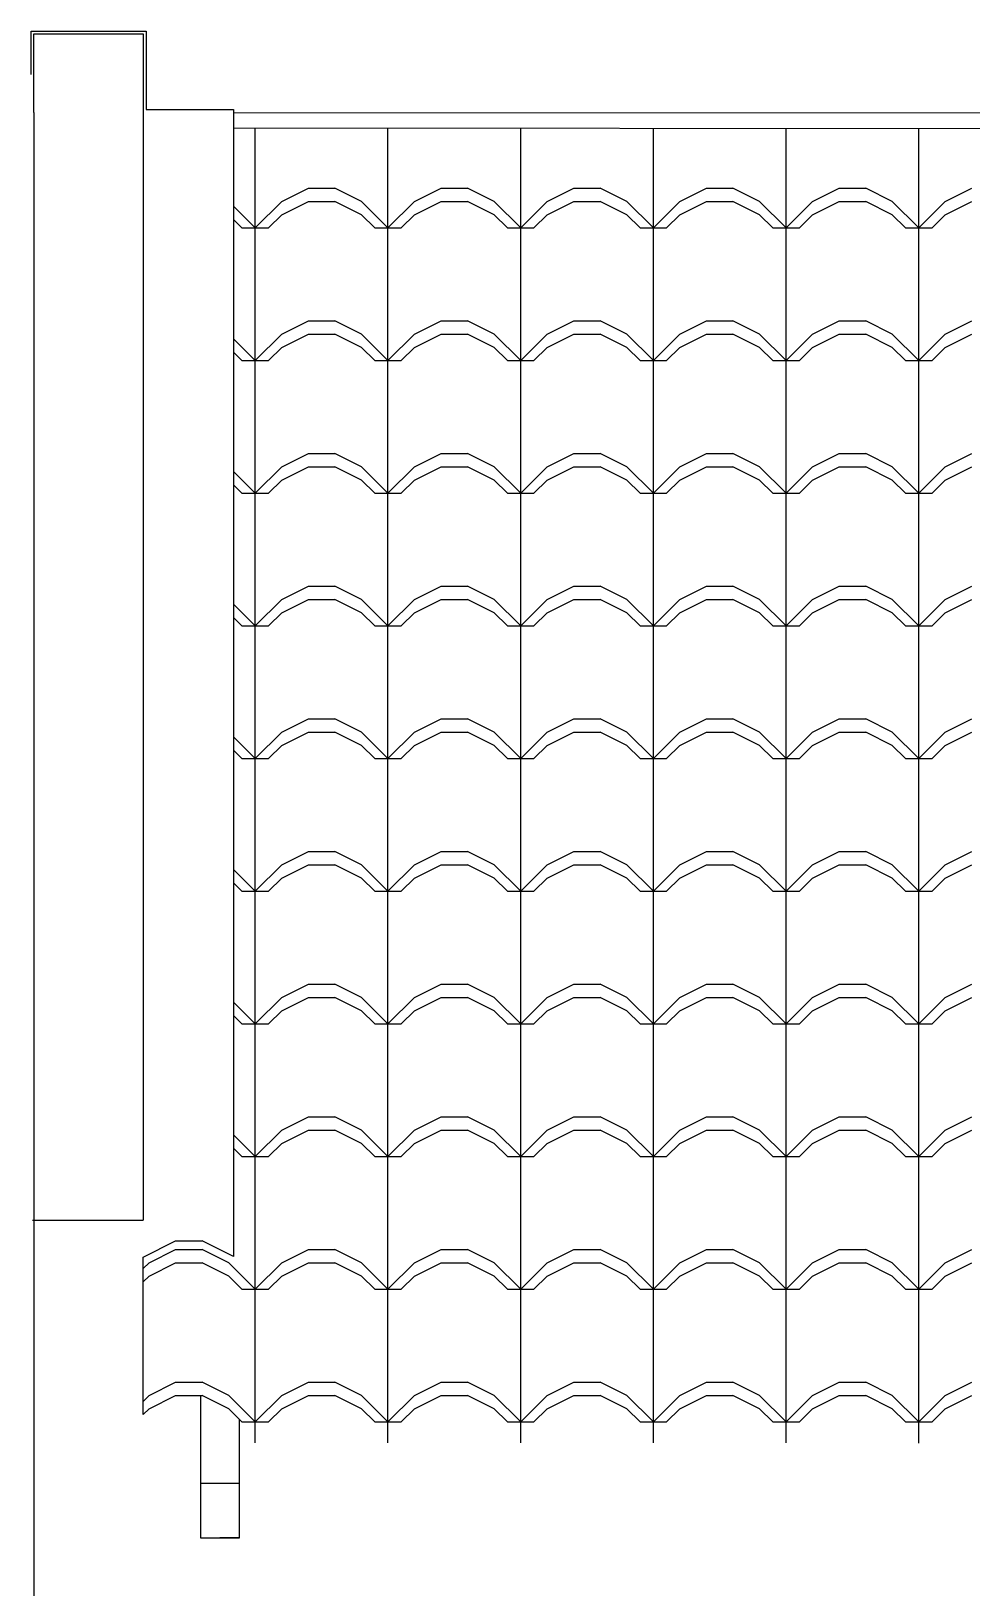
# Model space of a CAD drawing. Extents: x -6702 to 814, y 5971 to 8281.
# Drawn here: x -3406.4 to -3285.9, y 6606.4 to 6805.8 of the extents above; entities that cross this region are included whole.
import ezdxf

# ---------------------------------------------------------------- set-up
doc = ezdxf.new("R2010")
doc.units = 0
doc.header["$LTSCALE"] = 30
doc.header["$MEASUREMENT"] = 0
for name, color, linetype in [('COTA', 1, 'CONTINUOUS'), ('PAREDE', 6, 'CONTINUOUS'), ('REG120-160', 4, 'CONTINUOUS')]:
    doc.layers.add(name, color=color, linetype=linetype)

msp = doc.modelspace()

# ---------------------------------------------------------------- linework, layer by layer
at = {"layer": 'COTA'}
for p, q in [((-3406.054, 6795.406), (-3406.054, 6795.506)), ((-2832.16, 6795.121), (-3380.474, 6795.393)), ((-2832.161, 6793.121), (-3380.474, 6793.393)), ((-3377.698, 6780.622), (-3377.698, 6793.392)), ((-3360.698, 6780.622), (-3360.698, 6793.383)), ((-3343.698, 6780.622), (-3343.698, 6793.375)), ((-3326.698, 6780.622), (-3326.698, 6793.367)), ((-3309.698, 6780.622), (-3309.698, 6793.358)), ((-3292.698, 6780.622), (-3292.698, 6793.35)), ((-3374.298, 6784.022), (-3370.898, 6785.722)), ((-3370.898, 6785.722), (-3367.498, 6785.722)), ((-3364.098, 6784.022), (-3367.498, 6785.722)), ((-3357.298, 6784.022), (-3353.898, 6785.722)), ((-3353.898, 6785.722), (-3350.498, 6785.722)), ((-3347.098, 6784.022), (-3350.498, 6785.722)), ((-3340.298, 6784.022), (-3336.898, 6785.722)), ((-3336.898, 6785.722), (-3333.498, 6785.722)), ((-3330.098, 6784.022), (-3333.498, 6785.722)), ((-3323.298, 6784.022), (-3319.898, 6785.722)), ((-3319.898, 6785.722), (-3316.498, 6785.722)), ((-3313.098, 6784.022), (-3316.498, 6785.722)), ((-3306.298, 6784.022), (-3302.898, 6785.722)), ((-3302.898, 6785.722), (-3299.498, 6785.722)), ((-3296.098, 6784.022), (-3299.498, 6785.722)), ((-3289.298, 6784.022), (-3285.898, 6785.722)), ((-3377.698, 6780.622), (-3380.474, 6783.398)), ((-3377.698, 6780.622), (-3374.298, 6784.022)), ((-3375.998, 6780.622), (-3374.298, 6782.322)), ((-3374.298, 6782.322), (-3370.898, 6784.022)), ((-3370.898, 6784.022), (-3367.498, 6784.022)), ((-3364.098, 6782.322), (-3367.498, 6784.022)), ((-3360.698, 6780.622), (-3364.098, 6784.022)), ((-3362.398, 6780.622), (-3364.098, 6782.322)), ((-3360.698, 6780.622), (-3357.298, 6784.022)), ((-3358.998, 6780.622), (-3357.298, 6782.322)), ((-3357.298, 6782.322), (-3353.898, 6784.022)), ((-3353.898, 6784.022), (-3350.498, 6784.022)), ((-3347.098, 6782.322), (-3350.498, 6784.022)), ((-3343.698, 6780.622), (-3347.098, 6784.022)), ((-3345.398, 6780.622), (-3347.098, 6782.322)), ((-3343.698, 6780.622), (-3340.298, 6784.022)), ((-3341.998, 6780.622), (-3340.298, 6782.322)), ((-3340.298, 6782.322), (-3336.898, 6784.022)), ((-3336.898, 6784.022), (-3333.498, 6784.022)), ((-3330.098, 6782.322), (-3333.498, 6784.022)), ((-3326.698, 6780.622), (-3330.098, 6784.022)), ((-3328.398, 6780.622), (-3330.098, 6782.322)), ((-3326.698, 6780.622), (-3323.298, 6784.022)), ((-3324.998, 6780.622), (-3323.298, 6782.322)), ((-3323.298, 6782.322), (-3319.898, 6784.022)), ((-3319.898, 6784.022), (-3316.498, 6784.022)), ((-3313.098, 6782.322), (-3316.498, 6784.022)), ((-3309.698, 6780.622), (-3313.098, 6784.022)), ((-3311.398, 6780.622), (-3313.098, 6782.322)), ((-3309.698, 6780.622), (-3306.298, 6784.022)), ((-3307.998, 6780.622), (-3306.298, 6782.322)), ((-3306.298, 6782.322), (-3302.898, 6784.022)), ((-3302.898, 6784.022), (-3299.498, 6784.022)), ((-3296.098, 6782.322), (-3299.498, 6784.022)), ((-3292.698, 6780.622), (-3296.098, 6784.022)), ((-3294.398, 6780.622), (-3296.098, 6782.322)), ((-3292.698, 6780.622), (-3289.298, 6784.022)), ((-3290.998, 6780.622), (-3289.298, 6782.322)), ((-3289.298, 6782.322), (-3285.898, 6784.022)), ((-3379.398, 6780.622), (-3380.474, 6781.698)), ((-3379.398, 6780.622), (-3375.998, 6780.622)), ((-3377.698, 6763.622), (-3377.698, 6780.622)), ((-3362.398, 6780.622), (-3358.998, 6780.622)), ((-3360.698, 6763.622), (-3360.698, 6780.622)), ((-3345.398, 6780.622), (-3341.998, 6780.622)), ((-3343.698, 6763.622), (-3343.698, 6780.622)), ((-3328.398, 6780.622), (-3324.998, 6780.622)), ((-3326.698, 6763.622), (-3326.698, 6780.622)), ((-3311.398, 6780.622), (-3307.998, 6780.622)), ((-3309.698, 6763.622), (-3309.698, 6780.622)), ((-3294.398, 6780.622), (-3290.998, 6780.622)), ((-3292.698, 6763.622), (-3292.698, 6780.622)), ((-3374.298, 6767.022), (-3370.898, 6768.722)), ((-3370.898, 6768.722), (-3367.498, 6768.722)), ((-3364.098, 6767.022), (-3367.498, 6768.722)), ((-3357.298, 6767.022), (-3353.898, 6768.722)), ((-3353.898, 6768.722), (-3350.498, 6768.722)), ((-3347.098, 6767.022), (-3350.498, 6768.722)), ((-3340.298, 6767.022), (-3336.898, 6768.722)), ((-3336.898, 6768.722), (-3333.498, 6768.722)), ((-3330.098, 6767.022), (-3333.498, 6768.722)), ((-3323.298, 6767.022), (-3319.898, 6768.722)), ((-3319.898, 6768.722), (-3316.498, 6768.722)), ((-3313.098, 6767.022), (-3316.498, 6768.722)), ((-3306.298, 6767.022), (-3302.898, 6768.722)), ((-3302.898, 6768.722), (-3299.498, 6768.722)), ((-3296.098, 6767.022), (-3299.498, 6768.722)), ((-3289.298, 6767.022), (-3285.898, 6768.722)), ((-3377.698, 6763.622), (-3380.474, 6766.398)), ((-3377.698, 6763.622), (-3374.298, 6767.022)), ((-3374.298, 6765.322), (-3370.898, 6767.022)), ((-3370.898, 6767.022), (-3367.498, 6767.022)), ((-3364.098, 6765.322), (-3367.498, 6767.022)), ((-3360.698, 6763.622), (-3364.098, 6767.022)), ((-3360.698, 6763.622), (-3357.298, 6767.022)), ((-3357.298, 6765.322), (-3353.898, 6767.022)), ((-3353.898, 6767.022), (-3350.498, 6767.022)), ((-3347.098, 6765.322), (-3350.498, 6767.022)), ((-3343.698, 6763.622), (-3347.098, 6767.022)), ((-3343.698, 6763.622), (-3340.298, 6767.022)), ((-3340.298, 6765.322), (-3336.898, 6767.022)), ((-3336.898, 6767.022), (-3333.498, 6767.022)), ((-3330.098, 6765.322), (-3333.498, 6767.022)), ((-3326.698, 6763.622), (-3330.098, 6767.022)), ((-3326.698, 6763.622), (-3323.298, 6767.022)), ((-3323.298, 6765.322), (-3319.898, 6767.022)), ((-3319.898, 6767.022), (-3316.498, 6767.022)), ((-3313.098, 6765.322), (-3316.498, 6767.022)), ((-3309.698, 6763.622), (-3313.098, 6767.022)), ((-3309.698, 6763.622), (-3306.298, 6767.022)), ((-3306.298, 6765.322), (-3302.898, 6767.022)), ((-3302.898, 6767.022), (-3299.498, 6767.022)), ((-3296.098, 6765.322), (-3299.498, 6767.022)), ((-3292.698, 6763.622), (-3296.098, 6767.022)), ((-3292.698, 6763.622), (-3289.298, 6767.022)), ((-3289.298, 6765.322), (-3285.898, 6767.022)), ((-3379.398, 6763.622), (-3380.474, 6764.698)), ((-3375.998, 6763.622), (-3374.298, 6765.322)), ((-3362.398, 6763.622), (-3364.098, 6765.322)), ((-3358.998, 6763.622), (-3357.298, 6765.322)), ((-3345.398, 6763.622), (-3347.098, 6765.322)), ((-3341.998, 6763.622), (-3340.298, 6765.322)), ((-3328.398, 6763.622), (-3330.098, 6765.322)), ((-3324.998, 6763.622), (-3323.298, 6765.322)), ((-3311.398, 6763.622), (-3313.098, 6765.322)), ((-3307.998, 6763.622), (-3306.298, 6765.322)), ((-3294.398, 6763.622), (-3296.098, 6765.322)), ((-3290.998, 6763.622), (-3289.298, 6765.322)), ((-3379.398, 6763.622), (-3375.998, 6763.622)), ((-3377.698, 6746.622), (-3377.698, 6763.622)), ((-3362.398, 6763.622), (-3358.998, 6763.622)), ((-3360.698, 6746.622), (-3360.698, 6763.622)), ((-3345.398, 6763.622), (-3341.998, 6763.622)), ((-3343.698, 6746.622), (-3343.698, 6763.622)), ((-3328.398, 6763.622), (-3324.998, 6763.622)), ((-3326.698, 6746.622), (-3326.698, 6763.622)), ((-3311.398, 6763.622), (-3307.998, 6763.622)), ((-3309.698, 6746.622), (-3309.698, 6763.622)), ((-3294.398, 6763.622), (-3290.998, 6763.622)), ((-3292.698, 6746.622), (-3292.698, 6763.622)), ((-3374.298, 6750.022), (-3370.898, 6751.722)), ((-3370.898, 6751.722), (-3367.498, 6751.722)), ((-3364.098, 6750.022), (-3367.498, 6751.722)), ((-3357.298, 6750.022), (-3353.898, 6751.722)), ((-3353.898, 6751.722), (-3350.498, 6751.722)), ((-3347.098, 6750.022), (-3350.498, 6751.722)), ((-3340.298, 6750.022), (-3336.898, 6751.722)), ((-3336.898, 6751.722), (-3333.498, 6751.722)), ((-3330.098, 6750.022), (-3333.498, 6751.722)), ((-3323.298, 6750.022), (-3319.898, 6751.722)), ((-3319.898, 6751.722), (-3316.498, 6751.722)), ((-3313.098, 6750.022), (-3316.498, 6751.722)), ((-3306.298, 6750.022), (-3302.898, 6751.722)), ((-3302.898, 6751.722), (-3299.498, 6751.722)), ((-3296.098, 6750.022), (-3299.498, 6751.722)), ((-3289.298, 6750.022), (-3285.898, 6751.722)), ((-3377.698, 6746.622), (-3380.474, 6749.398)), ((-3377.698, 6746.622), (-3374.298, 6750.022)), ((-3374.298, 6748.322), (-3370.898, 6750.022)), ((-3370.898, 6750.022), (-3367.498, 6750.022)), ((-3364.098, 6748.322), (-3367.498, 6750.022)), ((-3360.698, 6746.622), (-3364.098, 6750.022)), ((-3360.698, 6746.622), (-3357.298, 6750.022)), ((-3357.298, 6748.322), (-3353.898, 6750.022)), ((-3353.898, 6750.022), (-3350.498, 6750.022)), ((-3347.098, 6748.322), (-3350.498, 6750.022)), ((-3343.698, 6746.622), (-3347.098, 6750.022)), ((-3343.698, 6746.622), (-3340.298, 6750.022)), ((-3340.298, 6748.322), (-3336.898, 6750.022)), ((-3336.898, 6750.022), (-3333.498, 6750.022)), ((-3330.098, 6748.322), (-3333.498, 6750.022)), ((-3326.698, 6746.622), (-3330.098, 6750.022)), ((-3326.698, 6746.622), (-3323.298, 6750.022)), ((-3323.298, 6748.322), (-3319.898, 6750.022)), ((-3319.898, 6750.022), (-3316.498, 6750.022)), ((-3313.098, 6748.322), (-3316.498, 6750.022)), ((-3309.698, 6746.622), (-3313.098, 6750.022)), ((-3309.698, 6746.622), (-3306.298, 6750.022)), ((-3306.298, 6748.322), (-3302.898, 6750.022)), ((-3302.898, 6750.022), (-3299.498, 6750.022)), ((-3296.098, 6748.322), (-3299.498, 6750.022)), ((-3292.698, 6746.622), (-3296.098, 6750.022)), ((-3292.698, 6746.622), (-3289.298, 6750.022)), ((-3289.298, 6748.322), (-3285.898, 6750.022)), ((-3379.398, 6746.622), (-3380.474, 6747.698)), ((-3379.398, 6746.622), (-3375.998, 6746.622)), ((-3377.698, 6729.622), (-3377.698, 6746.622)), ((-3375.998, 6746.622), (-3374.298, 6748.322)), ((-3362.398, 6746.622), (-3364.098, 6748.322)), ((-3362.398, 6746.622), (-3358.998, 6746.622)), ((-3360.698, 6729.622), (-3360.698, 6746.622)), ((-3358.998, 6746.622), (-3357.298, 6748.322)), ((-3345.398, 6746.622), (-3347.098, 6748.322)), ((-3345.398, 6746.622), (-3341.998, 6746.622)), ((-3343.698, 6729.622), (-3343.698, 6746.622)), ((-3341.998, 6746.622), (-3340.298, 6748.322)), ((-3328.398, 6746.622), (-3330.098, 6748.322)), ((-3328.398, 6746.622), (-3324.998, 6746.622)), ((-3326.698, 6729.622), (-3326.698, 6746.622)), ((-3324.998, 6746.622), (-3323.298, 6748.322)), ((-3311.398, 6746.622), (-3313.098, 6748.322)), ((-3311.398, 6746.622), (-3307.998, 6746.622)), ((-3309.698, 6729.622), (-3309.698, 6746.622)), ((-3307.998, 6746.622), (-3306.298, 6748.322)), ((-3294.398, 6746.622), (-3296.098, 6748.322)), ((-3294.398, 6746.622), (-3290.998, 6746.622)), ((-3292.698, 6729.622), (-3292.698, 6746.622)), ((-3290.998, 6746.622), (-3289.298, 6748.322)), ((-3374.298, 6733.022), (-3370.898, 6734.722)), ((-3370.898, 6734.722), (-3367.498, 6734.722)), ((-3364.098, 6733.022), (-3367.498, 6734.722)), ((-3357.298, 6733.022), (-3353.898, 6734.722)), ((-3353.898, 6734.722), (-3350.498, 6734.722)), ((-3347.098, 6733.022), (-3350.498, 6734.722)), ((-3340.298, 6733.022), (-3336.898, 6734.722)), ((-3336.898, 6734.722), (-3333.498, 6734.722)), ((-3330.098, 6733.022), (-3333.498, 6734.722)), ((-3323.298, 6733.022), (-3319.898, 6734.722)), ((-3319.898, 6734.722), (-3316.498, 6734.722)), ((-3313.098, 6733.022), (-3316.498, 6734.722)), ((-3306.298, 6733.022), (-3302.898, 6734.722)), ((-3302.898, 6734.722), (-3299.498, 6734.722)), ((-3296.098, 6733.022), (-3299.498, 6734.722)), ((-3289.298, 6733.022), (-3285.898, 6734.722)), ((-3377.698, 6729.622), (-3380.474, 6732.398)), ((-3377.698, 6729.622), (-3374.298, 6733.022)), ((-3374.298, 6731.322), (-3370.898, 6733.022)), ((-3370.898, 6733.022), (-3367.498, 6733.022)), ((-3364.098, 6731.322), (-3367.498, 6733.022)), ((-3360.698, 6729.622), (-3364.098, 6733.022)), ((-3360.698, 6729.622), (-3357.298, 6733.022)), ((-3357.298, 6731.322), (-3353.898, 6733.022)), ((-3353.898, 6733.022), (-3350.498, 6733.022)), ((-3347.098, 6731.322), (-3350.498, 6733.022)), ((-3343.698, 6729.622), (-3347.098, 6733.022)), ((-3343.698, 6729.622), (-3340.298, 6733.022)), ((-3340.298, 6731.322), (-3336.898, 6733.022)), ((-3336.898, 6733.022), (-3333.498, 6733.022)), ((-3330.098, 6731.322), (-3333.498, 6733.022)), ((-3326.698, 6729.622), (-3330.098, 6733.022)), ((-3326.698, 6729.622), (-3323.298, 6733.022)), ((-3323.298, 6731.322), (-3319.898, 6733.022)), ((-3319.898, 6733.022), (-3316.498, 6733.022)), ((-3313.098, 6731.322), (-3316.498, 6733.022)), ((-3309.698, 6729.622), (-3313.098, 6733.022)), ((-3309.698, 6729.622), (-3306.298, 6733.022)), ((-3306.298, 6731.322), (-3302.898, 6733.022)), ((-3302.898, 6733.022), (-3299.498, 6733.022)), ((-3296.098, 6731.322), (-3299.498, 6733.022)), ((-3292.698, 6729.622), (-3296.098, 6733.022)), ((-3292.698, 6729.622), (-3289.298, 6733.022)), ((-3289.298, 6731.322), (-3285.898, 6733.022)), ((-3379.398, 6729.622), (-3380.474, 6730.698)), ((-3375.998, 6729.622), (-3374.298, 6731.322)), ((-3362.398, 6729.622), (-3364.098, 6731.322)), ((-3358.998, 6729.622), (-3357.298, 6731.322)), ((-3345.398, 6729.622), (-3347.098, 6731.322)), ((-3341.998, 6729.622), (-3340.298, 6731.322)), ((-3328.398, 6729.622), (-3330.098, 6731.322)), ((-3324.998, 6729.622), (-3323.298, 6731.322)), ((-3311.398, 6729.622), (-3313.098, 6731.322)), ((-3307.998, 6729.622), (-3306.298, 6731.322)), ((-3294.398, 6729.622), (-3296.098, 6731.322)), ((-3290.998, 6729.622), (-3289.298, 6731.322)), ((-3379.398, 6729.622), (-3375.998, 6729.622)), ((-3377.698, 6712.622), (-3377.698, 6729.622)), ((-3362.398, 6729.622), (-3358.998, 6729.622)), ((-3360.698, 6712.622), (-3360.698, 6729.622)), ((-3345.398, 6729.622), (-3341.998, 6729.622)), ((-3343.698, 6712.622), (-3343.698, 6729.622)), ((-3328.398, 6729.622), (-3324.998, 6729.622)), ((-3326.698, 6712.622), (-3326.698, 6729.622)), ((-3311.398, 6729.622), (-3307.998, 6729.622)), ((-3309.698, 6712.622), (-3309.698, 6729.622)), ((-3294.398, 6729.622), (-3290.998, 6729.622)), ((-3292.698, 6712.622), (-3292.698, 6729.622)), ((-3374.298, 6716.022), (-3370.898, 6717.722)), ((-3370.898, 6717.722), (-3367.498, 6717.722)), ((-3364.098, 6716.022), (-3367.498, 6717.722)), ((-3357.298, 6716.022), (-3353.898, 6717.722)), ((-3353.898, 6717.722), (-3350.498, 6717.722)), ((-3347.098, 6716.022), (-3350.498, 6717.722)), ((-3340.298, 6716.022), (-3336.898, 6717.722)), ((-3336.898, 6717.722), (-3333.498, 6717.722)), ((-3330.098, 6716.022), (-3333.498, 6717.722)), ((-3323.298, 6716.022), (-3319.898, 6717.722)), ((-3319.898, 6717.722), (-3316.498, 6717.722)), ((-3313.098, 6716.022), (-3316.498, 6717.722)), ((-3306.298, 6716.022), (-3302.898, 6717.722)), ((-3302.898, 6717.722), (-3299.498, 6717.722)), ((-3296.098, 6716.022), (-3299.498, 6717.722)), ((-3289.298, 6716.022), (-3285.898, 6717.722)), ((-3377.698, 6712.622), (-3380.474, 6715.398)), ((-3377.698, 6712.622), (-3374.298, 6716.022)), ((-3374.298, 6714.322), (-3370.898, 6716.022)), ((-3370.898, 6716.022), (-3367.498, 6716.022)), ((-3364.098, 6714.322), (-3367.498, 6716.022)), ((-3360.698, 6712.622), (-3364.098, 6716.022)), ((-3360.698, 6712.622), (-3357.298, 6716.022)), ((-3357.298, 6714.322), (-3353.898, 6716.022)), ((-3353.898, 6716.022), (-3350.498, 6716.022)), ((-3347.098, 6714.322), (-3350.498, 6716.022)), ((-3343.698, 6712.622), (-3347.098, 6716.022)), ((-3343.698, 6712.622), (-3340.298, 6716.022)), ((-3340.298, 6714.322), (-3336.898, 6716.022)), ((-3336.898, 6716.022), (-3333.498, 6716.022)), ((-3330.098, 6714.322), (-3333.498, 6716.022)), ((-3326.698, 6712.622), (-3330.098, 6716.022)), ((-3326.698, 6712.622), (-3323.298, 6716.022)), ((-3323.298, 6714.322), (-3319.898, 6716.022)), ((-3319.898, 6716.022), (-3316.498, 6716.022)), ((-3313.098, 6714.322), (-3316.498, 6716.022)), ((-3309.698, 6712.622), (-3313.098, 6716.022)), ((-3309.698, 6712.622), (-3306.298, 6716.022)), ((-3306.298, 6714.322), (-3302.898, 6716.022)), ((-3302.898, 6716.022), (-3299.498, 6716.022)), ((-3296.098, 6714.322), (-3299.498, 6716.022)), ((-3292.698, 6712.622), (-3296.098, 6716.022)), ((-3292.698, 6712.622), (-3289.298, 6716.022)), ((-3289.298, 6714.322), (-3285.898, 6716.022)), ((-3379.398, 6712.622), (-3380.474, 6713.698)), ((-3379.398, 6712.622), (-3375.998, 6712.622)), ((-3377.698, 6695.622), (-3377.698, 6712.622)), ((-3375.998, 6712.622), (-3374.298, 6714.322)), ((-3362.398, 6712.622), (-3364.098, 6714.322)), ((-3362.398, 6712.622), (-3358.998, 6712.622)), ((-3360.698, 6695.622), (-3360.698, 6712.622)), ((-3358.998, 6712.622), (-3357.298, 6714.322)), ((-3345.398, 6712.622), (-3347.098, 6714.322)), ((-3345.398, 6712.622), (-3341.998, 6712.622)), ((-3343.698, 6695.622), (-3343.698, 6712.622)), ((-3341.998, 6712.622), (-3340.298, 6714.322)), ((-3328.398, 6712.622), (-3330.098, 6714.322)), ((-3328.398, 6712.622), (-3324.998, 6712.622)), ((-3326.698, 6695.622), (-3326.698, 6712.622)), ((-3324.998, 6712.622), (-3323.298, 6714.322)), ((-3311.398, 6712.622), (-3313.098, 6714.322)), ((-3311.398, 6712.622), (-3307.998, 6712.622)), ((-3309.698, 6695.622), (-3309.698, 6712.622)), ((-3307.998, 6712.622), (-3306.298, 6714.322)), ((-3294.398, 6712.622), (-3296.098, 6714.322)), ((-3294.398, 6712.622), (-3290.998, 6712.622)), ((-3292.698, 6695.622), (-3292.698, 6712.622)), ((-3290.998, 6712.622), (-3289.298, 6714.322)), ((-3374.298, 6699.022), (-3370.898, 6700.722)), ((-3370.898, 6700.722), (-3367.498, 6700.722)), ((-3364.098, 6699.022), (-3367.498, 6700.722)), ((-3357.298, 6699.022), (-3353.898, 6700.722)), ((-3353.898, 6700.722), (-3350.498, 6700.722)), ((-3347.098, 6699.022), (-3350.498, 6700.722)), ((-3340.298, 6699.022), (-3336.898, 6700.722)), ((-3336.898, 6700.722), (-3333.498, 6700.722)), ((-3330.098, 6699.022), (-3333.498, 6700.722)), ((-3323.298, 6699.022), (-3319.898, 6700.722)), ((-3319.898, 6700.722), (-3316.498, 6700.722)), ((-3313.098, 6699.022), (-3316.498, 6700.722)), ((-3306.298, 6699.022), (-3302.898, 6700.722)), ((-3302.898, 6700.722), (-3299.498, 6700.722)), ((-3296.098, 6699.022), (-3299.498, 6700.722)), ((-3289.298, 6699.022), (-3285.898, 6700.722)), ((-3377.698, 6695.622), (-3374.298, 6699.022)), ((-3374.298, 6697.322), (-3370.898, 6699.022)), ((-3370.898, 6699.022), (-3367.498, 6699.022)), ((-3364.098, 6697.322), (-3367.498, 6699.022)), ((-3360.698, 6695.622), (-3364.098, 6699.022)), ((-3360.698, 6695.622), (-3357.298, 6699.022)), ((-3357.298, 6697.322), (-3353.898, 6699.022)), ((-3353.898, 6699.022), (-3350.498, 6699.022)), ((-3347.098, 6697.322), (-3350.498, 6699.022)), ((-3343.698, 6695.622), (-3347.098, 6699.022)), ((-3343.698, 6695.622), (-3340.298, 6699.022)), ((-3340.298, 6697.322), (-3336.898, 6699.022)), ((-3336.898, 6699.022), (-3333.498, 6699.022)), ((-3330.098, 6697.322), (-3333.498, 6699.022)), ((-3326.698, 6695.622), (-3330.098, 6699.022)), ((-3326.698, 6695.622), (-3323.298, 6699.022)), ((-3323.298, 6697.322), (-3319.898, 6699.022)), ((-3319.898, 6699.022), (-3316.498, 6699.022)), ((-3313.098, 6697.322), (-3316.498, 6699.022)), ((-3309.698, 6695.622), (-3313.098, 6699.022)), ((-3309.698, 6695.622), (-3306.298, 6699.022)), ((-3306.298, 6697.322), (-3302.898, 6699.022)), ((-3302.898, 6699.022), (-3299.498, 6699.022)), ((-3296.098, 6697.322), (-3299.498, 6699.022)), ((-3292.698, 6695.622), (-3296.098, 6699.022)), ((-3292.698, 6695.622), (-3289.298, 6699.022)), ((-3289.298, 6697.322), (-3285.898, 6699.022)), ((-3377.698, 6695.622), (-3380.474, 6698.398)), ((-3379.398, 6695.622), (-3380.474, 6696.698)), ((-3375.998, 6695.622), (-3374.298, 6697.322)), ((-3362.398, 6695.622), (-3364.098, 6697.322)), ((-3358.998, 6695.622), (-3357.298, 6697.322)), ((-3345.398, 6695.622), (-3347.098, 6697.322)), ((-3341.998, 6695.622), (-3340.298, 6697.322)), ((-3328.398, 6695.622), (-3330.098, 6697.322)), ((-3324.998, 6695.622), (-3323.298, 6697.322)), ((-3311.398, 6695.622), (-3313.098, 6697.322)), ((-3307.998, 6695.622), (-3306.298, 6697.322)), ((-3294.398, 6695.622), (-3296.098, 6697.322)), ((-3290.998, 6695.622), (-3289.298, 6697.322)), ((-3379.398, 6695.622), (-3375.998, 6695.622)), ((-3377.698, 6678.622), (-3377.698, 6695.622)), ((-3362.398, 6695.622), (-3358.998, 6695.622)), ((-3360.698, 6678.622), (-3360.698, 6695.622)), ((-3345.398, 6695.622), (-3341.998, 6695.622)), ((-3343.698, 6678.622), (-3343.698, 6695.622)), ((-3328.398, 6695.622), (-3324.998, 6695.622)), ((-3326.698, 6678.622), (-3326.698, 6695.622)), ((-3311.398, 6695.622), (-3307.998, 6695.622)), ((-3309.698, 6678.622), (-3309.698, 6695.622)), ((-3294.398, 6695.622), (-3290.998, 6695.622)), ((-3292.698, 6678.622), (-3292.698, 6695.622)), ((-3374.298, 6682.022), (-3370.898, 6683.722)), ((-3370.898, 6683.722), (-3367.498, 6683.722)), ((-3364.098, 6682.022), (-3367.498, 6683.722)), ((-3357.298, 6682.022), (-3353.898, 6683.722)), ((-3353.898, 6683.722), (-3350.498, 6683.722)), ((-3347.098, 6682.022), (-3350.498, 6683.722)), ((-3340.298, 6682.022), (-3336.898, 6683.722)), ((-3336.898, 6683.722), (-3333.498, 6683.722)), ((-3330.098, 6682.022), (-3333.498, 6683.722)), ((-3323.298, 6682.022), (-3319.898, 6683.722)), ((-3319.898, 6683.722), (-3316.498, 6683.722)), ((-3313.098, 6682.022), (-3316.498, 6683.722)), ((-3306.298, 6682.022), (-3302.898, 6683.722)), ((-3302.898, 6683.722), (-3299.498, 6683.722)), ((-3296.098, 6682.022), (-3299.498, 6683.722)), ((-3289.298, 6682.022), (-3285.898, 6683.722)), ((-3377.698, 6678.622), (-3380.474, 6681.398)), ((-3377.698, 6678.622), (-3374.298, 6682.022)), ((-3374.298, 6680.322), (-3370.898, 6682.022)), ((-3370.898, 6682.022), (-3367.498, 6682.022)), ((-3364.098, 6680.322), (-3367.498, 6682.022)), ((-3360.698, 6678.622), (-3364.098, 6682.022)), ((-3360.698, 6678.622), (-3357.298, 6682.022)), ((-3357.298, 6680.322), (-3353.898, 6682.022)), ((-3353.898, 6682.022), (-3350.498, 6682.022)), ((-3347.098, 6680.322), (-3350.498, 6682.022)), ((-3343.698, 6678.622), (-3347.098, 6682.022)), ((-3343.698, 6678.622), (-3340.298, 6682.022)), ((-3340.298, 6680.322), (-3336.898, 6682.022)), ((-3336.898, 6682.022), (-3333.498, 6682.022)), ((-3330.098, 6680.322), (-3333.498, 6682.022)), ((-3326.698, 6678.622), (-3330.098, 6682.022)), ((-3326.698, 6678.622), (-3323.298, 6682.022)), ((-3323.298, 6680.322), (-3319.898, 6682.022)), ((-3319.898, 6682.022), (-3316.498, 6682.022)), ((-3313.098, 6680.322), (-3316.498, 6682.022)), ((-3309.698, 6678.622), (-3313.098, 6682.022)), ((-3309.698, 6678.622), (-3306.298, 6682.022)), ((-3306.298, 6680.322), (-3302.898, 6682.022)), ((-3302.898, 6682.022), (-3299.498, 6682.022)), ((-3296.098, 6680.322), (-3299.498, 6682.022)), ((-3292.698, 6678.622), (-3296.098, 6682.022)), ((-3292.698, 6678.622), (-3289.298, 6682.022)), ((-3289.298, 6680.322), (-3285.898, 6682.022)), ((-3379.398, 6678.622), (-3380.474, 6679.698)), ((-3379.398, 6678.622), (-3375.998, 6678.622)), ((-3377.698, 6661.622), (-3377.698, 6678.622)), ((-3375.998, 6678.622), (-3374.298, 6680.322)), ((-3362.398, 6678.622), (-3364.098, 6680.322)), ((-3362.398, 6678.622), (-3358.998, 6678.622)), ((-3360.698, 6661.622), (-3360.698, 6678.622)), ((-3358.998, 6678.622), (-3357.298, 6680.322)), ((-3345.398, 6678.622), (-3347.098, 6680.322)), ((-3345.398, 6678.622), (-3341.998, 6678.622)), ((-3343.698, 6661.622), (-3343.698, 6678.622)), ((-3341.998, 6678.622), (-3340.298, 6680.322)), ((-3328.398, 6678.622), (-3330.098, 6680.322)), ((-3328.398, 6678.622), (-3324.998, 6678.622)), ((-3326.698, 6661.622), (-3326.698, 6678.622)), ((-3324.998, 6678.622), (-3323.298, 6680.322)), ((-3311.398, 6678.622), (-3313.098, 6680.322)), ((-3311.398, 6678.622), (-3307.998, 6678.622)), ((-3309.698, 6661.622), (-3309.698, 6678.622)), ((-3307.998, 6678.622), (-3306.298, 6680.322)), ((-3294.398, 6678.622), (-3296.098, 6680.322)), ((-3294.398, 6678.622), (-3290.998, 6678.622)), ((-3292.698, 6661.622), (-3292.698, 6678.622)), ((-3290.998, 6678.622), (-3289.298, 6680.322)), ((-3374.298, 6665.022), (-3370.898, 6666.722)), ((-3370.898, 6666.722), (-3367.498, 6666.722)), ((-3364.098, 6665.022), (-3367.498, 6666.722)), ((-3357.298, 6665.022), (-3353.898, 6666.722)), ((-3353.898, 6666.722), (-3350.498, 6666.722)), ((-3347.098, 6665.022), (-3350.498, 6666.722)), ((-3340.298, 6665.022), (-3336.898, 6666.722)), ((-3336.898, 6666.722), (-3333.498, 6666.722)), ((-3330.098, 6665.022), (-3333.498, 6666.722)), ((-3323.298, 6665.022), (-3319.898, 6666.722)), ((-3319.898, 6666.722), (-3316.498, 6666.722)), ((-3313.098, 6665.022), (-3316.498, 6666.722)), ((-3306.298, 6665.022), (-3302.898, 6666.722)), ((-3302.898, 6666.722), (-3299.498, 6666.722)), ((-3296.098, 6665.022), (-3299.498, 6666.722)), ((-3289.298, 6665.022), (-3285.898, 6666.722)), ((-3377.698, 6661.622), (-3374.298, 6665.022)), ((-3374.298, 6663.322), (-3370.898, 6665.022)), ((-3370.898, 6665.022), (-3367.498, 6665.022)), ((-3364.098, 6663.322), (-3367.498, 6665.022)), ((-3360.698, 6661.622), (-3364.098, 6665.022)), ((-3360.698, 6661.622), (-3357.298, 6665.022)), ((-3357.298, 6663.322), (-3353.898, 6665.022)), ((-3353.898, 6665.022), (-3350.498, 6665.022)), ((-3347.098, 6663.322), (-3350.498, 6665.022)), ((-3343.698, 6661.622), (-3347.098, 6665.022)), ((-3343.698, 6661.622), (-3340.298, 6665.022)), ((-3340.298, 6663.322), (-3336.898, 6665.022)), ((-3336.898, 6665.022), (-3333.498, 6665.022)), ((-3330.098, 6663.322), (-3333.498, 6665.022)), ((-3326.698, 6661.622), (-3330.098, 6665.022)), ((-3326.698, 6661.622), (-3323.298, 6665.022)), ((-3323.298, 6663.322), (-3319.898, 6665.022)), ((-3319.898, 6665.022), (-3316.498, 6665.022)), ((-3313.098, 6663.322), (-3316.498, 6665.022)), ((-3309.698, 6661.622), (-3313.098, 6665.022)), ((-3309.698, 6661.622), (-3306.298, 6665.022)), ((-3306.298, 6663.322), (-3302.898, 6665.022)), ((-3302.898, 6665.022), (-3299.498, 6665.022)), ((-3296.098, 6663.322), (-3299.498, 6665.022)), ((-3292.698, 6661.622), (-3296.098, 6665.022)), ((-3292.698, 6661.622), (-3289.298, 6665.022)), ((-3289.298, 6663.322), (-3285.898, 6665.022)), ((-3377.698, 6661.622), (-3380.474, 6664.398)), ((-3379.398, 6661.622), (-3380.474, 6662.698)), ((-3375.998, 6661.622), (-3374.298, 6663.322)), ((-3362.398, 6661.622), (-3364.098, 6663.322)), ((-3358.998, 6661.622), (-3357.298, 6663.322)), ((-3345.398, 6661.622), (-3347.098, 6663.322)), ((-3341.998, 6661.622), (-3340.298, 6663.322)), ((-3328.398, 6661.622), (-3330.098, 6663.322)), ((-3324.998, 6661.622), (-3323.298, 6663.322)), ((-3311.398, 6661.622), (-3313.098, 6663.322)), ((-3307.998, 6661.622), (-3306.298, 6663.322)), ((-3294.398, 6661.622), (-3296.098, 6663.322)), ((-3290.998, 6661.622), (-3289.298, 6663.322)), ((-3379.398, 6661.622), (-3375.998, 6661.622)), ((-3377.698, 6644.622), (-3377.698, 6661.622)), ((-3362.398, 6661.622), (-3358.998, 6661.622)), ((-3360.698, 6644.622), (-3360.698, 6661.622)), ((-3345.398, 6661.622), (-3341.998, 6661.622)), ((-3343.698, 6644.622), (-3343.698, 6661.622)), ((-3328.398, 6661.622), (-3324.998, 6661.622)), ((-3326.698, 6644.622), (-3326.698, 6661.622)), ((-3311.398, 6661.622), (-3307.998, 6661.622)), ((-3309.698, 6644.622), (-3309.698, 6661.622)), ((-3294.398, 6661.622), (-3290.998, 6661.622)), ((-3292.698, 6644.622), (-3292.698, 6661.622)), ((-3392.054, 6644.622), (-3392.054, 6648.758)), ((-3391.298, 6648.022), (-3387.898, 6649.722)), ((-3387.898, 6649.722), (-3384.498, 6649.722)), ((-3381.098, 6648.022), (-3384.498, 6649.722)), ((-3374.298, 6648.022), (-3370.898, 6649.722)), ((-3370.898, 6649.722), (-3367.498, 6649.722)), ((-3364.098, 6648.022), (-3367.498, 6649.722)), ((-3357.298, 6648.022), (-3353.898, 6649.722)), ((-3353.898, 6649.722), (-3350.498, 6649.722)), ((-3347.098, 6648.022), (-3350.498, 6649.722)), ((-3340.298, 6648.022), (-3336.898, 6649.722)), ((-3336.898, 6649.722), (-3333.498, 6649.722)), ((-3330.098, 6648.022), (-3333.498, 6649.722)), ((-3323.298, 6648.022), (-3319.898, 6649.722)), ((-3319.898, 6649.722), (-3316.498, 6649.722)), ((-3313.098, 6648.022), (-3316.498, 6649.722)), ((-3306.298, 6648.022), (-3302.898, 6649.722)), ((-3302.898, 6649.722), (-3299.498, 6649.722)), ((-3296.098, 6648.022), (-3299.498, 6649.722)), ((-3289.298, 6648.022), (-3285.898, 6649.722)), ((-3392.054, 6647.267), (-3391.298, 6648.022)), ((-3391.298, 6646.322), (-3387.898, 6648.022)), ((-3387.898, 6648.022), (-3384.498, 6648.022)), ((-3381.098, 6646.322), (-3384.498, 6648.022)), ((-3377.698, 6644.622), (-3381.098, 6648.022)), ((-3377.698, 6644.622), (-3374.298, 6648.022)), ((-3374.298, 6646.322), (-3370.898, 6648.022)), ((-3370.898, 6648.022), (-3367.498, 6648.022)), ((-3364.098, 6646.322), (-3367.498, 6648.022)), ((-3360.698, 6644.622), (-3364.098, 6648.022)), ((-3360.698, 6644.622), (-3357.298, 6648.022)), ((-3357.298, 6646.322), (-3353.898, 6648.022)), ((-3353.898, 6648.022), (-3350.498, 6648.022)), ((-3347.098, 6646.322), (-3350.498, 6648.022)), ((-3343.698, 6644.622), (-3347.098, 6648.022)), ((-3343.698, 6644.622), (-3340.298, 6648.022)), ((-3340.298, 6646.322), (-3336.898, 6648.022)), ((-3336.898, 6648.022), (-3333.498, 6648.022)), ((-3330.098, 6646.322), (-3333.498, 6648.022)), ((-3326.698, 6644.622), (-3330.098, 6648.022)), ((-3326.698, 6644.622), (-3323.298, 6648.022)), ((-3323.298, 6646.322), (-3319.898, 6648.022)), ((-3319.898, 6648.022), (-3316.498, 6648.022)), ((-3313.098, 6646.322), (-3316.498, 6648.022)), ((-3309.698, 6644.622), (-3313.098, 6648.022)), ((-3309.698, 6644.622), (-3306.298, 6648.022)), ((-3306.298, 6646.322), (-3302.898, 6648.022)), ((-3302.898, 6648.022), (-3299.498, 6648.022)), ((-3296.098, 6646.322), (-3299.498, 6648.022)), ((-3292.698, 6644.622), (-3296.098, 6648.022)), ((-3292.698, 6644.622), (-3289.298, 6648.022)), ((-3289.298, 6646.322), (-3285.898, 6648.022)), ((-3392.054, 6645.567), (-3391.298, 6646.322)), ((-3392.054, 6628.567), (-3392.054, 6644.622)), ((-3379.398, 6644.622), (-3381.098, 6646.322)), ((-3379.398, 6644.622), (-3375.998, 6644.622)), ((-3377.698, 6627.622), (-3377.698, 6644.622)), ((-3375.998, 6644.622), (-3374.298, 6646.322)), ((-3362.398, 6644.622), (-3364.098, 6646.322)), ((-3362.398, 6644.622), (-3358.998, 6644.622)), ((-3360.698, 6627.622), (-3360.698, 6644.622)), ((-3358.998, 6644.622), (-3357.298, 6646.322)), ((-3345.398, 6644.622), (-3347.098, 6646.322)), ((-3345.398, 6644.622), (-3341.998, 6644.622)), ((-3343.698, 6627.622), (-3343.698, 6644.622)), ((-3341.998, 6644.622), (-3340.298, 6646.322)), ((-3328.398, 6644.622), (-3330.098, 6646.322)), ((-3328.398, 6644.622), (-3324.998, 6644.622)), ((-3326.698, 6627.622), (-3326.698, 6644.622)), ((-3324.998, 6644.622), (-3323.298, 6646.322)), ((-3311.398, 6644.622), (-3313.098, 6646.322)), ((-3311.398, 6644.622), (-3307.998, 6644.622)), ((-3309.698, 6627.622), (-3309.698, 6644.622)), ((-3307.998, 6644.622), (-3306.298, 6646.322)), ((-3294.398, 6644.622), (-3296.098, 6646.322)), ((-3294.398, 6644.622), (-3290.998, 6644.622)), ((-3292.698, 6627.622), (-3292.698, 6644.622)), ((-3290.998, 6644.622), (-3289.298, 6646.322)), ((-3391.298, 6631.022), (-3387.898, 6632.722)), ((-3387.898, 6632.722), (-3384.498, 6632.722)), ((-3381.098, 6631.022), (-3384.498, 6632.722)), ((-3374.298, 6631.022), (-3370.898, 6632.722)), ((-3370.898, 6632.722), (-3367.498, 6632.722)), ((-3364.098, 6631.022), (-3367.498, 6632.722)), ((-3357.298, 6631.022), (-3353.898, 6632.722)), ((-3353.898, 6632.722), (-3350.498, 6632.722)), ((-3347.098, 6631.022), (-3350.498, 6632.722)), ((-3340.298, 6631.022), (-3336.898, 6632.722)), ((-3336.898, 6632.722), (-3333.498, 6632.722)), ((-3330.098, 6631.022), (-3333.498, 6632.722)), ((-3323.298, 6631.022), (-3319.898, 6632.722)), ((-3319.898, 6632.722), (-3316.498, 6632.722)), ((-3313.098, 6631.022), (-3316.498, 6632.722)), ((-3306.298, 6631.022), (-3302.898, 6632.722)), ((-3302.898, 6632.722), (-3299.498, 6632.722)), ((-3296.098, 6631.022), (-3299.498, 6632.722)), ((-3289.298, 6631.022), (-3285.898, 6632.722)), ((-3392.054, 6630.267), (-3391.298, 6631.022)), ((-3391.298, 6629.322), (-3387.898, 6631.022)), ((-3391.298, 6629.322), (-3387.898, 6631.022)), ((-3387.898, 6631.022), (-3384.498, 6631.022)), ((-3387.898, 6631.022), (-3384.498, 6631.022)), ((-3381.098, 6629.322), (-3384.498, 6631.022)), ((-3381.098, 6629.322), (-3384.498, 6631.022)), ((-3377.698, 6627.622), (-3381.098, 6631.022)), ((-3377.698, 6627.622), (-3374.298, 6631.022)), ((-3374.298, 6629.322), (-3370.898, 6631.022)), ((-3370.898, 6631.022), (-3367.498, 6631.022)), ((-3364.098, 6629.322), (-3367.498, 6631.022)), ((-3360.698, 6627.622), (-3364.098, 6631.022)), ((-3360.698, 6627.622), (-3357.298, 6631.022)), ((-3357.298, 6629.322), (-3353.898, 6631.022)), ((-3353.898, 6631.022), (-3350.498, 6631.022)), ((-3347.098, 6629.322), (-3350.498, 6631.022)), ((-3343.698, 6627.622), (-3347.098, 6631.022)), ((-3343.698, 6627.622), (-3340.298, 6631.022)), ((-3340.298, 6629.322), (-3336.898, 6631.022)), ((-3336.898, 6631.022), (-3333.498, 6631.022)), ((-3330.098, 6629.322), (-3333.498, 6631.022)), ((-3326.698, 6627.622), (-3330.098, 6631.022)), ((-3326.698, 6627.622), (-3323.298, 6631.022)), ((-3323.298, 6629.322), (-3319.898, 6631.022)), ((-3319.898, 6631.022), (-3316.498, 6631.022)), ((-3313.098, 6629.322), (-3316.498, 6631.022)), ((-3309.698, 6627.622), (-3313.098, 6631.022)), ((-3309.698, 6627.622), (-3306.298, 6631.022)), ((-3306.298, 6629.322), (-3302.898, 6631.022)), ((-3302.898, 6631.022), (-3299.498, 6631.022)), ((-3296.098, 6629.322), (-3299.498, 6631.022)), ((-3292.698, 6627.622), (-3296.098, 6631.022)), ((-3292.698, 6627.622), (-3289.298, 6631.022)), ((-3289.298, 6629.322), (-3285.898, 6631.022)), ((-3392.054, 6628.567), (-3391.298, 6629.322)), ((-3379.398, 6627.622), (-3381.098, 6629.322)), ((-3375.998, 6627.622), (-3374.298, 6629.322)), ((-3362.398, 6627.622), (-3364.098, 6629.322)), ((-3358.998, 6627.622), (-3357.298, 6629.322)), ((-3345.398, 6627.622), (-3347.098, 6629.322)), ((-3341.998, 6627.622), (-3340.298, 6629.322)), ((-3328.398, 6627.622), (-3330.098, 6629.322)), ((-3324.998, 6627.622), (-3323.298, 6629.322)), ((-3311.398, 6627.622), (-3313.098, 6629.322)), ((-3307.998, 6627.622), (-3306.298, 6629.322)), ((-3294.398, 6627.622), (-3296.098, 6629.322)), ((-3290.998, 6627.622), (-3289.298, 6629.322)), ((-3379.398, 6627.622), (-3375.998, 6627.622)), ((-3377.698, 6624.966), (-3377.698, 6627.622)), ((-3362.398, 6627.622), (-3358.998, 6627.622)), ((-3360.698, 6624.958), (-3360.698, 6627.622)), ((-3345.398, 6627.622), (-3341.998, 6627.622)), ((-3343.698, 6624.949), (-3343.698, 6627.622)), ((-3328.398, 6627.622), (-3324.998, 6627.622)), ((-3326.698, 6624.941), (-3326.698, 6627.622)), ((-3311.398, 6627.622), (-3307.998, 6627.622)), ((-3309.698, 6624.932), (-3309.698, 6627.622)), ((-3294.398, 6627.622), (-3290.998, 6627.622)), ((-3292.698, 6624.924), (-3292.698, 6627.622))]:
    msp.add_line(p, q, dxfattribs=at)
at = {"layer": 'PAREDE', "color": 2, "linetype": 'Continuous', "ltscale": 3.937008}
for p, q in [((-3406.054, 6795.506), (-3406.054, 6805.506)), ((-3406.054, 6805.506), (-3392.054, 6805.506)), ((-3392.054, 6805.506), (-3392.054, 6653.475)), ((-3392.054, 6805.506), (-3392.054, 6653.475)), ((-3406.054, 6795.406), (-3406.054, 6383.524)), ((-3406.238, 6653.475), (-3392.054, 6653.475)), ((-3384.723, 6631.022), (-3384.723, 6612.782)), ((-3384.723, 6631.022), (-3384.723, 6612.782)), ((-3379.723, 6612.782), (-3379.723, 6627.948)), ((-3379.723, 6612.782), (-3379.723, 6627.948)), ((-3384.723, 6619.782), (-3379.723, 6619.782)), ((-3384.723, 6619.782), (-3379.723, 6619.782)), ((-3384.723, 6612.782), (-3379.723, 6612.782)), ((-3379.723, 6612.782), (-3382.223, 6612.782)), ((-3379.723, 6612.782), (-3382.223, 6612.782))]:
    msp.add_line(p, q, dxfattribs=at)
at = {"layer": 'REG120-160'}
for p, q in [((-3406.41, 6800.298), (-3406.41, 6805.843)), ((-3406.41, 6805.843), (-3395.635, 6805.843)), ((-3395.635, 6805.843), (-3391.654, 6805.843)), ((-3391.654, 6805.843), (-3391.654, 6795.785)), ((-3391.654, 6795.785), (-3390.603, 6795.785)), ((-3390.603, 6795.785), (-3380.474, 6795.785)), ((-3380.474, 6795.785), (-3380.474, 6648.823)), ((-3392.054, 6648.758), (-3387.898, 6650.835)), ((-3387.898, 6650.835), (-3384.498, 6650.835)), ((-3380.474, 6648.823), (-3384.498, 6650.835))]:
    msp.add_line(p, q, dxfattribs=at)

doc.saveas('drawing.dxf')
